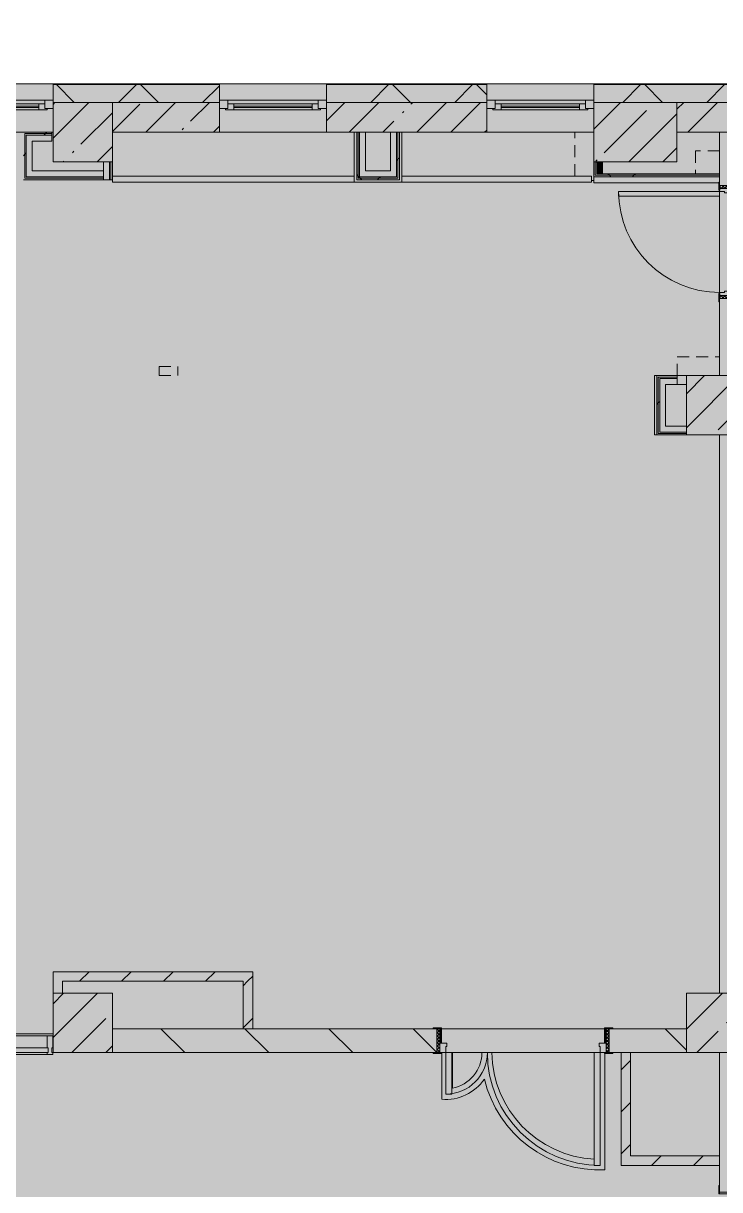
# Model space of a CAD drawing. Header units: millimetres. Extents: x 81037 to 284518, y -8553 to 29000.
# Drawn here: x 272858 to 278718, y 12246 to 22066 of the extents above; entities that cross this region are included whole.
import ezdxf

# ---------------------------------------------------------------- set-up
doc = ezdxf.new("R2010")
doc.units = ezdxf.units.MM
doc.linetypes.add('200_ШТРИХ__ш1_п0_6_', pattern=[160, 100, -60])
doc.layers.add('A-DETL-GENF-6', color=7, linetype='Continuous', lineweight=9, true_color=0xc0c0c0, transparency=0.4)
for name, color, linetype, lineweight in [('A-DETL-MBND-1', 7, '200_ШТРИХ__ш1_п0_6_', 9), ('A-WALL-4', 7, 'Continuous', 5), ('I-WALL-6', 7, 'Continuous', 5), ('S-COLS-1', 7, 'Continuous', 5)]:
    doc.layers.add(name, color=color, linetype=linetype, lineweight=lineweight)
for name, color, linetype, lineweight, true_color in [('A-DOOR-3', 7, 'Continuous', 5, 0xb7b7b7), ('A-DOOR-4', 7, 'Continuous', 5, 0xe2e2e2), ('A-DOOR-5', 7, 'Continuous', 5, 0xaaaaaa), ('A-DOOR-FRAM-3', 7, 'Continuous', 5, 0xe2e2e2), ('A-DOOR-FRAM-4', 7, 'Continuous', 5, 0xb7b7b7), ('A-DOOR-FRAM-5', 7, 'Continuous', 5, 0xaaaaaa), ('A-FLOR-3', 7, 'Continuous', 5, 0xb7b7b7), ('A-GLAZ-1', 7, 'Continuous', 5, 0x737373), ('A-GLAZ-CURT-2', 7, 'Continuous', 5, 0x737373), ('A-GLAZ-CWMG-4', 7, 'Continuous', 5, 0x737373), ('A-WALL-5', 7, 'Continuous', 5, 0x737373), ('A-WALL-6', 7, 'Continuous', 9, 0x737373), ('I-WALL-4', 7, 'Continuous', 5, 0xe7e7e7), ('I-WALL-5', 7, 'Continuous', 9, 0xe7e7e7), ('I-WALL-7', 7, 'Continuous', 5, 0x737373), ('S-COLS-2', 7, 'Continuous', 5, 0x737373)]:
    doc.layers.add(name, color=color, linetype=linetype, lineweight=lineweight, true_color=true_color)
pattern_1 = [(45, (157507.65, 0), (-285.1231, 285.1231), []), (45, (157792.77, 0), (-285.1231, 285.1231), [504.031, -100.806, 16.764, -84.042])]
pattern_2 = [(45, (157507.65, 0), (-176.7767, 176.7767), [])]
pattern_3 = [(45, (157507.65, 0), (-530.33, 530.33), []), (135, (157507.65, 0), (-530.33, -530.33), [])]

# ---------------------------------------------------------------- blocks, each defined once
blk = doc.blocks.new('110_Дверь_СКБ_2Ст - Д-1_л_Лестничная клетка EIS60 2-32142534-2_1_3_птичка')
at = {"layer": 'A-DOOR-4'}
for points in [[(662.5, 110), (662.5, 1010), (612.5, 1010), (612.5, 110)], [(-587.5, 510), (-637.5, 510), (-637.5, 110), (-587.5, 110), (-587.5, 433.2)], [(712.5, 30), (697.5, 30), (697.5, -110), (712.5, -110), (712.5, -30.6)]]:
    blk.add_hatch(color=256, dxfattribs=at).paths.add_polyline_path(points)
h = blk.add_hatch(color=256, dxfattribs=at)
h.paths.add_polyline_path([(712.5, 110), (662.5, 110), (662.5, 60), (652.5, 60), (652.5, 30), (712.5, 30)])
h.paths.add_polyline_path([(-627.5, 30), (-627.5, 60), (-637.5, 60), (-637.5, 110), (-687.5, 110), (-687.5, 30)])
at = {"layer": 'A-DOOR-FRAM-3'}
for points in [[(-672.5, 110), (-672.5, 118), (-742.5, 118), (-742.5, 110)], [(767.5, 110), (767.5, 118), (697.5, 118), (697.5, 110)], [(-672.5, 30), (-687.5, 30), (-687.5, -110), (-672.5, -110), (-672.5, -30.6)], [(-672.5, -110), (-742.5, -110), (-742.5, -118), (-672.5, -118)], [(767.5, -118), (767.5, -110), (697.5, -110), (697.5, -118)]]:
    blk.add_hatch(color=256, dxfattribs=at).paths.add_polyline_path(points)
at = {"layer": 'A-DOOR-3'}
for p, q in [((662.5, 1010), (612.5, 1010)), ((612.5, 1010), (612.5, 110)), ((662.5, 110), (662.5, 1010)), ((-637.5, 510), (-637.5, 110)), ((-587.5, 510), (-637.5, 510)), ((-587.5, 110), (-587.5, 510)), ((-637.5, 110), (-587.5, 110)), ((612.5, 110), (662.5, 110))]:
    blk.add_line(p, q, dxfattribs=at)
for centre, radius, start, end in [((662.5, 110), 900, 90, 180), ((-637.5, 110), 400, 360, 90)]:
    blk.add_arc(centre, radius, start, end, dxfattribs=at)
at = {"layer": 'A-DOOR-FRAM-4'}
for p, q in [((-672.5, 118), (-742.5, 118)), ((-742.5, 118), (-742.5, 110)), ((-742.5, 110), (-672.5, 110)), ((-637.5, 110), (-687.5, 110)), ((-687.5, 110), (-687.5, 30)), ((-672.5, 110), (-672.5, 118)), ((-637.5, 60), (-637.5, 110)), ((662.5, 110), (662.5, 60)), ((712.5, 110), (662.5, 110)), ((767.5, 118), (697.5, 118)), ((697.5, 118), (697.5, 110)), ((697.5, 110), (767.5, 110)), ((712.5, 30), (712.5, 110)), ((767.5, 110), (767.5, 118)), ((-687.5, 30), (-627.5, 30)), ((-672.5, 30), (-687.5, 30)), ((-687.5, 30), (-687.5, -110)), ((-672.5, -110), (-672.5, 30)), ((-627.5, 60), (-637.5, 60)), ((-627.5, 30), (-627.5, 60)), ((662.5, 60), (652.5, 60)), ((652.5, 60), (652.5, 30)), ((652.5, 30), (712.5, 30)), ((712.5, 30), (697.5, 30)), ((697.5, 30), (697.5, -110)), ((712.5, -110), (712.5, 30)), ((-672.5, -110), (-742.5, -110)), ((-742.5, -110), (-742.5, -118)), ((-742.5, -118), (-672.5, -118)), ((-687.5, -110), (-672.5, -110)), ((-672.5, -118), (-672.5, -110)), ((697.5, -110), (712.5, -110)), ((767.5, -110), (697.5, -110)), ((697.5, -110), (697.5, -118)), ((697.5, -118), (767.5, -118)), ((767.5, -118), (767.5, -110))]:
    blk.add_line(p, q, dxfattribs=at)
blk = doc.blocks.new('120_Окно_СКБ_1Ст - 120_Окно_СКБ_1Ст 900х2500_h_ с форточкой-V108-2_1_3_птичка')
at = {"layer": 'A-GLAZ-1'}
for p, q in [((-450, -127), (-450, -57)), ((-450, -57), (-380, -57)), ((450, -57), (-450, -57)), ((-380, -57), (-380, -127)), ((380, -87), (-380, -87)), ((-380, -87), (-380, -127)), ((-330, -137), (-330, -87)), ((330, -137), (330, -87)), ((380, -127), (380, -57)), ((380, -57), (450, -57)), ((380, -127), (380, -87)), ((450, -57), (450, -127)), ((-380, -127), (-450, -127)), ((-450, -127), (-400, -127)), ((-380, -127), (-400, -127)), ((-400, -127), (-400, -137)), ((-400, -137), (400, -137)), ((400, -137), (-400, -137)), ((-330, -107), (330, -107)), ((330, -117), (-330, -117)), ((450, -127), (380, -127)), ((400, -127), (380, -127)), ((400, -127), (449.8, -127)), ((400, -137), (400, -127))]:
    blk.add_line(p, q, dxfattribs=at)
blk = doc.blocks.new('110_Дверь_СКБ_1Ст_Внутренняя1 - Д-8 950x2100h_охрана-V61-2_1_3_птичка')
at = {"layer": 'A-DOOR-4'}
h = blk.add_hatch(color=256, dxfattribs=at)
h.paths.add_polyline_path([(-437.5, 100), (-437.5, 20), (-402.5, 20), (-402.5, 60), (-412.5, 60), (-416.2, 100)])
h.paths.add_polyline_path([(437.5, 100), (437.5, 60), (427.5, 60), (427.5, 20), (462.5, 20), (462.5, 100)])
at = {"layer": 'A-DOOR-5'}
h = blk.add_hatch(dxfattribs=at)
h.set_pattern_fill('FP_6', color=256, style=0, pattern_type=2)
h.set_pattern_definition([(135, (1826.41, 164.685), (-14.14214, -14.14214), []), (225, (1826.41, 164.685), (14.14214, -14.14214), [])])
h.paths.add_polyline_path([(487.5, 100), (462.5, 100), (462.5, -100), (487.5, -100), (487.5, -34.8)])
at = {"layer": 'A-DOOR-FRAM-3'}
for points in [[(397.5, 950), (397.5, 100), (437.5, 100), (437.5, 950)], [(-492.5, 108), (-492.5, 100), (-422.5, 100), (-422.5, 108)], [(511.4, 108), (447.5, 108), (447.5, 100), (517.5, 100), (517.5, 108)], [(-422.5, 20), (-437.5, 20), (-437.5, -100), (-422.5, -100), (-422.5, -34.8)], [(462.5, 20), (447.5, 20), (447.5, -100), (462.5, -100), (462.5, -34.8)], [(-492.5, -100), (-492.5, -108), (-422.5, -108), (-422.5, -100)], [(517.5, -100), (447.5, -100), (447.5, -108), (517.5, -108)]]:
    blk.add_hatch(color=256, dxfattribs=at).paths.add_polyline_path(points)
at = {"layer": 'A-DOOR-FRAM-5'}
h = blk.add_hatch(dxfattribs=at)
h.set_pattern_fill('FP_7', color=256, style=0, pattern_type=2)
h.set_pattern_definition([(45, (-296.384, 164.685), (-14.1421, 14.1421), []), (135, (-296.384, 164.685), (-14.1421, -14.1421), [])])
h.paths.add_polyline_path([(-437.5, 100), (-462.5, 100), (-462.5, -100), (-437.5, -100), (-437.5, -34.8)])
at = {"layer": 'A-DOOR-3'}
for p, q in [((437.5, 950), (397.5, 950)), ((397.5, 950), (397.5, 100)), ((437.5, 100), (437.5, 950)), ((397.5, 100), (437.5, 100))]:
    blk.add_line(p, q, dxfattribs=at)
blk.add_arc((437.5, 100), 850, 90, 180, dxfattribs=at)
at = {"layer": 'A-DOOR-FRAM-4'}
for p, q in [((-422.5, 108), (-492.5, 108)), ((-492.5, 108), (-492.5, 100)), ((-492.5, 100), (-422.5, 100)), ((-437.5, 100), (-462.5, 100)), ((-462.5, 100), (-462.5, -100)), ((-412.5, 100), (-437.5, 100)), ((-437.5, 100), (-437.5, 20)), ((-437.5, -100), (-437.5, 100)), ((-422.5, 100), (-437.5, 100)), ((-437.5, 100), (-437.5, 99)), ((-437.5, 99), (-422.5, 99)), ((-422.5, 100), (-422.5, 108)), ((-422.5, 99), (-422.5, 100)), ((-412.5, 60), (-412.5, 100)), ((437.5, 100), (437.5, 60)), ((462.5, 100), (437.5, 100)), ((517.5, 108), (447.5, 108)), ((447.5, 108), (447.5, 100)), ((462.5, 100), (447.5, 100)), ((447.5, 100), (447.5, 99)), ((447.5, 100), (517.5, 100)), ((447.5, 99), (462.5, 99)), ((462.5, 20), (462.5, 100)), ((487.5, 100), (462.5, 100)), ((462.5, 100), (462.5, -100)), ((462.5, 99), (462.5, 100)), ((487.5, -100), (487.5, 100)), ((517.5, 100), (517.5, 108)), ((-437.5, 20), (-402.5, 20)), ((-422.5, 20), (-437.5, 20)), ((-437.5, 20), (-437.5, -100)), ((-422.5, -100), (-422.5, 20)), ((-402.5, 60), (-412.5, 60)), ((-402.5, 20), (-402.5, 60)), ((437.5, 60), (427.5, 60)), ((427.5, 60), (427.5, 20)), ((427.5, 20), (462.5, 20)), ((462.5, 20), (447.5, 20)), ((447.5, 20), (447.5, -100)), ((462.5, -100), (462.5, 20)), ((-422.5, -100), (-492.5, -100)), ((-492.5, -100), (-492.5, -108)), ((-492.5, -108), (-422.5, -108)), ((-462.5, -100), (-437.5, -100)), ((-437.5, -100), (-422.5, -100)), ((-422.5, -108), (-422.5, -100)), ((447.5, -100), (462.5, -100)), ((517.5, -100), (447.5, -100)), ((447.5, -100), (447.5, -108)), ((447.5, -108), (517.5, -108)), ((462.5, -100), (487.5, -100)), ((517.5, -108), (517.5, -100))]:
    blk.add_line(p, q, dxfattribs=at)
blk = doc.blocks.new('120_Окно_СКБ_2Ст_Фрамуга сверху - 120_Окно_СКБ_2Ст_2300х2500_h_ ДОО-V130-2_1_3_птичка')
at = {"layer": 'A-GLAZ-1'}
for p, q in [((-1150, -127), (-1150, -57)), ((-1150, -57), (-1080, -57)), ((1150, -57), (-1150, -57)), ((-1080, -57), (-1080, -127)), ((-1080, -57), (1080, -57)), ((520, -87), (-1080, -87)), ((-1080, -87), (-1080, -127)), ((-1030, -137), (-1030, -87)), ((470, -137), (470, -87)), ((520, -127), (520, -57)), ((520, -57), (590, -57)), ((520, -127), (520, -87)), ((590, -57), (590, -127)), ((1080, -87), (590, -87)), ((590, -87), (590, -127)), ((640, -137), (640, -87)), ((1030, -137), (1030, -87)), ((1080, -127), (1080, -57)), ((1080, -57), (1150, -57)), ((1080, -127), (1080, -87)), ((1150, -57), (1150, -127)), ((-1080, -127), (-1150, -127)), ((-1150, -127), (-1100, -127)), ((-1080, -127), (-1100, -127)), ((-1100, -127), (-1100, -137)), ((-1100, -137), (540, -137)), ((540, -137), (-1100, -137)), ((-1030, -107), (470, -107)), ((470, -117), (-1030, -117)), ((590, -127), (520, -127)), ((540, -127), (520, -127)), ((540, -127), (570, -127)), ((540, -127), (570, -127)), ((540, -137), (540, -127)), ((590, -127), (570, -127)), ((570, -127), (570, -137)), ((570, -137), (1100, -137)), ((1100, -137), (570, -137)), ((640, -107), (1030, -107)), ((1030, -117), (640, -117)), ((1150, -127), (1080, -127)), ((1100, -127), (1080, -127)), ((1100, -127), (1150, -127)), ((1100, -137), (1100, -127))]:
    blk.add_line(p, q, dxfattribs=at)
blk = doc.blocks.new('120_Окно_СКБ_1Ст - 120_Окно_СКБ_1Ст 900х2500_h_ с форточкой-22877787-2_1_3_птичка')
at = {"layer": 'A-GLAZ-1'}
for p, q in [((-450, -127), (-450, -57)), ((-450, -57), (-380, -57)), ((450, -57), (-450, -57)), ((-380, -57), (-380, -127)), ((380, -87), (-380, -87)), ((-380, -87), (-380, -127)), ((-330, -137), (-330, -87)), ((330, -137), (330, -87)), ((380, -127), (380, -57)), ((380, -57), (450, -57)), ((380, -127), (380, -87)), ((450, -57), (450, -127)), ((-380, -127), (-450, -127)), ((-450, -127), (-400, -127)), ((-380, -127), (-400, -127)), ((-400, -127), (-400, -137)), ((-400, -137), (400, -137)), ((400, -137), (-400, -137)), ((-330, -107), (330, -107)), ((330, -117), (-330, -117)), ((450, -127), (380, -127)), ((400, -127), (380, -127)), ((400, -127), (450, -127)), ((400, -137), (400, -127))]:
    blk.add_line(p, q, dxfattribs=at)
blk = doc.blocks.new('BSC_Колонна _Прямоугольная - 700х500-23282984-2_1_3_птичка')
at = {"layer": 'S-COLS-1'}
h = blk.add_hatch(dxfattribs=at)
h.set_pattern_fill('FP_130', color=256, style=0, pattern_type=2)
h.set_pattern_definition([(45, (-120500, -21150), (-285.1231, 285.1231), []), (45, (-120214.88, -21150), (-285.1231, 285.1231), [504.031, -100.806, 16.764, -84.042])])
h.paths.add_polyline_path([(-138.1, -250), (350, -250), (350, 250), (-350, 250), (-350, -250)])
at = {"layer": 'S-COLS-2'}
for p, q in [((350, 250), (-350, 250)), ((-350, 250), (-350, -250)), ((350, -250), (350, 250)), ((-350, -250), (350, -250))]:
    blk.add_line(p, q, dxfattribs=at)
blk = doc.blocks.new('BSC_Колонна _Прямоугольная - 500х500-23282985-2_1_3_птичка')
at = {"layer": 'S-COLS-1'}
h = blk.add_hatch(dxfattribs=at)
h.set_pattern_fill('FP_131', color=256, style=0, pattern_type=2)
h.set_pattern_definition([(45, (-115850.45, -21150), (-285.1231, 285.1231), []), (45, (-115565.32, -21150), (-285.1231, 285.1231), [504.031, -100.806, 16.764, -84.042])])
h.paths.add_polyline_path([(-250, -250), (250, -250), (250, 250), (-250, 250), (-250, -95.3)])
at = {"layer": 'S-COLS-2'}
for p, q in [((250, 250), (-250, 250)), ((-250, 250), (-250, -250)), ((250, -250), (250, 250)), ((-250, -250), (250, -250))]:
    blk.add_line(p, q, dxfattribs=at)
blk = doc.blocks.new('BSC_Колонна _Прямоугольная - 500х500-22291386-2_1_3_птичка')
at = {"layer": 'S-COLS-1'}
h = blk.add_hatch(dxfattribs=at)
h.set_pattern_fill('FP_151', color=256, style=0, pattern_type=2)
h.set_pattern_definition([(45, (-121180, -13650), (-285.1231, 285.1231), []), (45, (-120894.88, -13650), (-285.1231, 285.1231), [504.031, -100.806, 16.764, -84.042])])
h.paths.add_polyline_path([(-250, -250), (250, -250), (250, 250), (-250, 250), (-250, -115.2)])
at = {"layer": 'S-COLS-2'}
for p, q in [((250, 250), (-250, 250)), ((-250, 250), (-250, -250)), ((250, -250), (250, 250)), ((-250, -250), (250, -250))]:
    blk.add_line(p, q, dxfattribs=at)
blk = doc.blocks.new('BSC_Колонна _Прямоугольная - 500х500-V162-2_1_3_птичка')
at = {"layer": 'S-COLS-1'}
h = blk.add_hatch(dxfattribs=at)
h.set_pattern_fill('FP_160', color=256, style=0, pattern_type=2)
h.set_pattern_definition([(45, (-121180, -18850), (-285.1231, 285.1231), []), (45, (-120894.88, -18850), (-285.1231, 285.1231), [504.031, -100.806, 16.764, -84.042])])
h.paths.add_polyline_path([(-250, -250), (250, -250), (250, 250), (-250, 250), (-250, -109.1)])
at = {"layer": 'S-COLS-2'}
for p, q in [((250, 250), (-250, 250)), ((-250, 250), (-250, -250)), ((250, -250), (250, 250)), ((-250, -250), (250, -250))]:
    blk.add_line(p, q, dxfattribs=at)
blk = doc.blocks.new('110_Дверь_СКБ_2Ст - Д-6_п__ ДОО_Дв_1450x2100h_Дверь из раздевальной в коридор-32371698-2_1_3_птичка')
at = {"layer": 'A-DOOR-4'}
h = blk.add_hatch(color=256, dxfattribs=at)
h.paths.add_polyline_path([(-637.5, -100), (-637.5, -50), (-627.5, -50), (-627.5, -20), (-687.5, -20), (-687.5, -100)])
h.paths.add_polyline_path([(662.5, -100), (712.5, -100), (712.5, -20), (652.5, -20), (652.5, -50), (662.5, -50)])
for points in [[(-587.5, -450), (-587.5, -100), (-637.5, -100), (-637.5, -450)], [(612.5, -1050), (662.5, -1050), (662.5, -100), (612.5, -100)]]:
    blk.add_hatch(color=256, dxfattribs=at).paths.add_polyline_path(points)
at = {"layer": 'A-DOOR-5'}
h = blk.add_hatch(dxfattribs=at)
h.set_pattern_fill('FP_39', color=256, style=0, pattern_type=2)
h.set_pattern_definition([(225, (1576.41, -164.685), (-14.14214, 14.14214), []), (135, (1576.41, -164.685), (14.14214, 14.14214), [])])
h.paths.add_polyline_path([(737.5, -100), (737.5, 100), (712.5, 100), (712.5, -100)])
at = {"layer": 'A-DOOR-FRAM-3'}
for points in [[(-672.5, 100), (-672.5, 108), (-742.5, 108), (-742.5, 100)], [(-672.5, -20), (-672.5, 100), (-687.5, 100), (-687.5, -20)], [(767.5, 100), (767.5, 108), (697.5, 108), (697.5, 100)], [(712.5, -20), (712.5, 100), (697.5, 100), (697.5, -20)], [(-672.5, -108), (-672.5, -100), (-742.5, -100), (-742.5, -108)], [(767.5, -108), (767.5, -100), (697.5, -100), (697.5, -108)]]:
    blk.add_hatch(color=256, dxfattribs=at).paths.add_polyline_path(points)
at = {"layer": 'A-DOOR-FRAM-5'}
h = blk.add_hatch(dxfattribs=at)
h.set_pattern_fill('FP_40', color=256, style=0, pattern_type=2)
h.set_pattern_definition([(315, (-546.384, -164.685), (-14.1421, -14.1421), []), (225, (-546.384, -164.685), (-14.1421, 14.1421), [])])
h.paths.add_polyline_path([(-687.5, -100), (-687.5, 100), (-712.5, 100), (-712.5, -100)])
at = {"layer": 'A-DOOR-3'}
for p, q in [((-637.5, -100), (-587.5, -100)), ((-637.5, -450), (-637.5, -100)), ((-587.5, -100), (-587.5, -450)), ((612.5, -100), (662.5, -100)), ((612.5, -1050), (612.5, -100)), ((662.5, -100), (662.5, -1050)), ((-587.5, -450), (-637.5, -450)), ((662.5, -1050), (612.5, -1050))]:
    blk.add_line(p, q, dxfattribs=at)
for centre, radius, start, end in [((-637.5, -100), 350, 270, 0), ((662.5, -100), 950, 180, 270)]:
    blk.add_arc(centre, radius, start, end, dxfattribs=at)
at = {"layer": 'A-DOOR-FRAM-4'}
for p, q in [((-742.5, 108), (-672.5, 108)), ((-742.5, 100), (-742.5, 108)), ((-672.5, 100), (-742.5, 100)), ((-712.5, 100), (-687.5, 100)), ((-712.5, -100), (-712.5, 100)), ((-687.5, 100), (-687.5, -100)), ((-687.5, 100), (-672.5, 100)), ((-687.5, -20), (-687.5, 100)), ((-672.5, 108), (-672.5, 100)), ((-672.5, 100), (-672.5, -20)), ((697.5, 100), (697.5, 108)), ((697.5, 108), (767.5, 108)), ((697.5, -20), (697.5, 100)), ((697.5, 100), (712.5, 100)), ((767.5, 100), (697.5, 100)), ((712.5, -100), (712.5, 100)), ((712.5, 100), (737.5, 100)), ((712.5, 100), (712.5, -20)), ((737.5, 100), (737.5, -100)), ((767.5, 108), (767.5, 100)), ((-687.5, -20), (-627.5, -20)), ((-687.5, -100), (-687.5, -20)), ((-672.5, -20), (-687.5, -20)), ((-637.5, -50), (-637.5, -100)), ((-627.5, -50), (-637.5, -50)), ((-627.5, -20), (-627.5, -50)), ((652.5, -20), (712.5, -20)), ((652.5, -50), (652.5, -20)), ((662.5, -50), (652.5, -50)), ((662.5, -100), (662.5, -50)), ((712.5, -20), (697.5, -20)), ((712.5, -20), (712.5, -100)), ((-742.5, -100), (-672.5, -100)), ((-742.5, -108), (-742.5, -100)), ((-672.5, -108), (-742.5, -108)), ((-687.5, -100), (-712.5, -100)), ((-637.5, -100), (-687.5, -100)), ((-672.5, -100), (-672.5, -108)), ((712.5, -100), (662.5, -100)), ((697.5, -108), (697.5, -100)), ((697.5, -100), (767.5, -100)), ((767.5, -108), (697.5, -108)), ((737.5, -100), (712.5, -100)), ((767.5, -100), (767.5, -108))]:
    blk.add_line(p, q, dxfattribs=at)
blk = doc.blocks.new('Системная панель - Стекло - 40мм-32428871-2_1_3_птичка')
at = {"layer": 'A-GLAZ-CURT-2'}
for p, q in [((749.5, 0), (-749.5, 0)), ((-749.5, 0), (-749.5, -40)), ((749.5, -40), (749.5, 0)), ((-749.5, -40), (749.5, -40))]:
    blk.add_line(p, q, dxfattribs=at)
blk = doc.blocks.new('Прямоугольный импост - Импост структурный с накладкой - 160мм Темный-32428319-2_1_3_птичка')
at = {"layer": 'A-GLAZ-CWMG-4'}
for p, q in [((0, 140), (-50, 140)), ((-50, 140), (-50, 40)), ((0, 40), (0, 140)), ((-50, 40), (-40, 40)), ((-40, 0), (-50, 0)), ((-50, 0), (-50, -17)), ((-40, 40), (-40, 0)), ((-10, 0), (-10, 40)), ((-10, 40), (0, 40)), ((0, 0), (-10, 0)), ((0, -17), (0, 0)), ((-50, -17), (0, -17))]:
    blk.add_line(p, q, dxfattribs=at)
blk = doc.blocks.new('Прямоугольный импост - Импост структурный с накладкой - 160мм Темный-32428868-2_1_3_птичка')
at = {"layer": 'A-GLAZ-CWMG-4'}
for p, q in [((114070.5, 13540), (115549.5, 13540)), ((114070.5, 13383), (115549.5, 13383))]:
    blk.add_line(p, q, dxfattribs=at)

msp = doc.modelspace()

# ---------------------------------------------------------------- hatches: boundary and pattern name
at = {"layer": 'A-DETL-GENF-6'}
msp.add_hatch(color=256, dxfattribs=at).paths.add_polyline_path([(279724.6, -258), (282745.7, -258), (282745.7, 21558), (250815.7, 21558), (250815.7, 27348), (242367.7, 27348), (242367.7, 5750), (246709.7, 5750), (246709.7, -258), (278797.1, -258)])
at = {"layer": 'A-WALL-4'}
h = msp.add_hatch(dxfattribs=at)
h.set_pattern_fill('FP_71', color=256, style=0, pattern_type=2)
h.set_pattern_definition([(45, (157507.65, 0), (-353.5534, 353.5534), []), (135, (157507.65, 0), (-353.5534, -353.5534), [])])
h.paths.add_polyline_path([(282737.7, 21400), (282737.7, 21550), (277657.9, 21550), (277657.9, 21400), (282587.7, 21400)])
h.paths.add_polyline_path([(276757.9, 21400), (276757.9, 21550), (275408.1, 21550), (275408.1, 21400), (276014.5, 21400)])
h.paths.add_polyline_path([(263956.8, 21400), (264358.1, 21400), (264358.1, 21550), (263057.9, 21550), (263057.9, 21400), (263557.7, 21400)])
h.paths.add_polyline_path([(266558.1, 21400), (266558.1, 21550), (265258.1, 21550), (265258.1, 21400), (265811.8, 21400)])
h.paths.add_polyline_path([(267458.1, 21400), (268757.7, 21400), (268757.7, 21550), (267458.1, 21550)])
h.paths.add_polyline_path([(273608.1, 21400), (274508.1, 21400), (274508.1, 21550), (273108.1, 21550), (273108.1, 21400), (273232, 21400)])
h.paths.add_polyline_path([(270808.1, 21400), (270808.1, 21550), (269657.7, 21550), (269657.7, 21400)])
h.paths.add_polyline_path([(260757.9, 21400), (260757.9, 21550), (259557.7, 21550), (259557.7, 21400), (260246.7, 21400)])
h.paths.add_polyline_path([(250815.7, 21400), (250817.7, 21400), (250813.6, 21550), (250567.7, 21550), (250567.7, 21400), (250774.6, 21400)])
h.paths.add_polyline_path([(254117.7, 21400), (258657.7, 21400), (258657.7, 21550), (254117.7, 21550)])
at = {"layer": 'I-WALL-4'}
for points in [[(273098.1, 21075), (273098.1, 21125), (272933.1, 21125), (272933.1, 21075)], [(273583.1, 20749), (273583.1, 20900), (273533.1, 20900), (273533.1, 20749)], [(278709.7, 20724), (278709.7, 20730), (278717.7, 20730), (278717.7, 20774), (277657.7, 20774), (277657.7, 20724), (277869.6, 20724)], [(278263.3, 18625), (278263.3, 19025), (278213.3, 19025), (278213.3, 18625)], [(278437.7, 18625), (278437.7, 18675), (278263.3, 18675), (278263.3, 18625)]]:
    msp.add_hatch(color=256, dxfattribs=at).paths.add_polyline_path(points)
at = {"layer": 'I-WALL-5'}
for points in [[(272883.1, 20774), (272933.1, 20774), (272933.1, 21125), (272883.1, 21125), (272883.1, 21054.7)], [(275738.1, 20774), (275738.1, 21150), (275688.1, 21150), (275688.1, 20774)], [(275998.1, 20824), (275998.1, 21150), (275948.1, 21150), (275948.1, 20824)], [(272933.1, 20774), (273533.1, 20774), (273533.1, 20824), (272933.1, 20824)], [(275738.1, 20774), (275998.1, 20774), (275998.1, 20824), (275738.1, 20824)], [(277732.7, 20799), (277732.7, 20900), (277682.7, 20900), (277682.7, 20799)], [(278359.7, 19025), (278359.7, 19075), (278213.3, 19075), (278213.3, 19025), (278333.3, 19025)]]:
    msp.add_hatch(color=256, dxfattribs=at).paths.add_polyline_path(points)
at = {"layer": 'I-WALL-6'}
h = msp.add_hatch(dxfattribs=at)
h.set_pattern_fill('FP_79', color=256, style=0, pattern_type=2)
h.set_pattern_definition(pattern_1)
h.paths.add_polyline_path([(269657.7, 21150), (270808.1, 21150), (270808.1, 21400), (269657.7, 21400)])
h.paths.add_polyline_path([(273608.1, 21150), (274508.1, 21150), (274508.1, 21400), (273608.1, 21400), (273608.1, 21239.3)])
h.paths.add_polyline_path([(278717.7, 21150), (278717.7, 21400), (278357.7, 21400), (278357.7, 21150)])
h.paths.add_polyline_path([(276023.1, 21150), (276757.9, 21150), (276757.9, 21400), (275408.1, 21400), (275408.1, 21150), (276014.5, 21150)])
h.paths.add_polyline_path([(258645.2, 21150), (258657.7, 21150), (258657.7, 21400), (258307.7, 21400), (258307.7, 21150), (258632.7, 21150)])
h.paths.add_polyline_path([(260246.7, 21150), (260757.9, 21150), (260757.9, 21400), (259557.7, 21400), (259557.7, 21150)])
h.paths.add_polyline_path([(263557.7, 21150), (264358.1, 21150), (264358.1, 21400), (263557.7, 21400)])
h.paths.add_polyline_path([(265811.8, 21150), (266558.1, 21150), (266558.1, 21400), (265258.1, 21400), (265258.1, 21150), (265732.7, 21150)])
h.paths.add_polyline_path([(268757.7, 21150), (268757.7, 21400), (268557.7, 21400), (268557.7, 21150), (268594.4, 21150)])
h.paths.add_polyline_path([(267857.7, 21150), (267857.7, 21400), (267458.1, 21400), (267458.1, 21150), (267666.8, 21150)])
h = msp.add_hatch(dxfattribs=at)
h.set_pattern_fill('FP_165', color=256, style=0, pattern_type=2)
h.set_pattern_definition(pattern_3)
h.paths.add_polyline_path([(272858.1, 20749), (272870.6, 20749), (272870.6, 21150), (272858.1, 21150), (272858.1, 21054.7)])
h = msp.add_hatch(dxfattribs=at)
h.set_pattern_fill('FP_165', color=256, style=0, pattern_type=2)
h.set_pattern_definition(pattern_3)
h.paths.add_polyline_path([(272933.1, 21137.5), (273098.1, 21137.5), (273098.1, 21150), (272870.6, 21150), (272870.6, 21137.5), (272883.1, 21137.5)])
h = msp.add_hatch(dxfattribs=at)
h.set_pattern_fill('FP_165', color=256, style=0, pattern_type=2)
h.set_pattern_definition(pattern_3)
h.paths.add_polyline_path([(272870.6, 20761.5), (272883.1, 20761.5), (272883.1, 21137.5), (272870.6, 21137.5), (272870.6, 21054.7)])
h = msp.add_hatch(dxfattribs=at)
h.set_pattern_fill('FP_165', color=256, style=0, pattern_type=2)
h.set_pattern_definition(pattern_3)
h.paths.add_polyline_path([(273098.1, 21125), (273098.1, 21137.5), (272883.1, 21137.5), (272883.1, 21125), (272933.1, 21125)])
h = msp.add_hatch(dxfattribs=at)
h.set_pattern_fill('FP_165', color=256, style=0, pattern_type=2)
h.set_pattern_definition(pattern_3)
h.paths.add_polyline_path([(275675.6, 20749), (275675.6, 21150), (275663.1, 21150), (275663.1, 20749)])
h = msp.add_hatch(dxfattribs=at)
h.set_pattern_fill('FP_165', color=256, style=0, pattern_type=2)
h.set_pattern_definition(pattern_3)
h.paths.add_polyline_path([(275688.1, 20761.5), (275688.1, 21150), (275675.6, 21150), (275675.6, 20761.5)])
h = msp.add_hatch(dxfattribs=at)
h.set_pattern_fill('FP_165', color=256, style=0, pattern_type=2)
h.set_pattern_definition(pattern_3)
h.paths.add_polyline_path([(275998.1, 20774), (276010.6, 20774), (276010.6, 21150), (275998.1, 21150), (275998.1, 20824)])
h = msp.add_hatch(dxfattribs=at)
h.set_pattern_fill('FP_165', color=256, style=0, pattern_type=2)
h.set_pattern_definition(pattern_3)
h.paths.add_polyline_path([(276023.1, 20761.5), (276023.1, 21150), (276010.6, 21150), (276014.5, 20761.5)])
h = msp.add_hatch(dxfattribs=at)
h.set_pattern_fill('FP_165', color=256, style=0, pattern_type=2)
h.set_pattern_definition(pattern_3)
h.paths.add_polyline_path([(273595.6, 20749), (273595.6, 20900), (273583.1, 20900), (273583.1, 20749)])
h = msp.add_hatch(dxfattribs=at)
h.set_pattern_fill('FP_165', color=256, style=0, pattern_type=2)
h.set_pattern_definition(pattern_3)
h.paths.add_polyline_path([(277682.7, 20799), (277682.7, 20900), (277670.2, 20900), (277670.2, 20799)])
h = msp.add_hatch(dxfattribs=at)
h.set_pattern_fill('FP_165', color=256, style=0, pattern_type=2)
h.set_pattern_definition(pattern_3)
h.paths.add_polyline_path([(276023.1, 20749), (276023.1, 20761.5), (275675.6, 20761.5), (275675.6, 20749), (276014.5, 20749)])
h = msp.add_hatch(dxfattribs=at)
h.set_pattern_fill('FP_165', color=256, style=0, pattern_type=2)
h.set_pattern_definition(pattern_3)
h.paths.add_polyline_path([(275688.1, 20761.5), (276010.6, 20761.5), (276010.6, 20774), (275688.1, 20774)])
h = msp.add_hatch(dxfattribs=at)
h.set_pattern_fill('FP_165', color=256, style=0, pattern_type=2)
h.set_pattern_definition(pattern_3)
h.paths.add_polyline_path([(278717.7, 20774), (278717.7, 20786.5), (277657.7, 20786.5), (277657.7, 20774), (277869.6, 20774)])
h = msp.add_hatch(dxfattribs=at)
h.set_pattern_fill('FP_165', color=256, style=0, pattern_type=2)
h.set_pattern_definition(pattern_3)
h.paths.add_polyline_path([(278717.7, 20786.5), (278717.7, 20799), (277670.2, 20799), (277670.2, 20786.5), (277869.6, 20786.5)])
h = msp.add_hatch(dxfattribs=at)
h.set_pattern_fill('FP_165', color=256, style=0, pattern_type=2)
h.set_pattern_definition(pattern_3)
h.paths.add_polyline_path([(278200.8, 18600), (278200.8, 19087.5), (278188.3, 19087.5), (278188.3, 18600)])
h = msp.add_hatch(dxfattribs=at)
h.set_pattern_fill('FP_165', color=256, style=0, pattern_type=2)
h.set_pattern_definition(pattern_3)
h.paths.add_polyline_path([(278213.3, 18612.5), (278213.3, 19075), (278200.8, 19075), (278200.8, 18612.5)])
h = msp.add_hatch(dxfattribs=at)
h.set_pattern_fill('FP_83', color=256, style=0, pattern_type=2)
h.set_pattern_definition(pattern_2)
h.paths.add_polyline_path([(274788.1, 14000), (274788.1, 14080), (273187.7, 14080), (273187.7, 14000), (274708.1, 14000)])
h = msp.add_hatch(dxfattribs=at)
h.set_pattern_fill('FP_83', color=256, style=0, pattern_type=2)
h.set_pattern_definition(pattern_2)
h.paths.add_polyline_path([(274788.1, 13600), (274788.1, 14000), (274708.1, 14000), (274708.1, 13600)])
h = msp.add_hatch(dxfattribs=at)
h.set_pattern_fill('FP_82', color=256, style=0, pattern_type=2)
h.set_pattern_definition([(135, (157507.65, 0), (-353.5534, -353.5534), [])])
h.paths.add_polyline_path([(273608.1, 13400), (276337.7, 13400), (276337.7, 13600), (273608.1, 13600), (273608.1, 13534.8)])
h.paths.add_polyline_path([(277787.7, 13400), (278437.7, 13400), (278437.7, 13600), (277787.7, 13600), (277787.7, 13534.8)])
h = msp.add_hatch(dxfattribs=at)
h.set_pattern_fill('FP_83', color=256, style=0, pattern_type=2)
h.set_pattern_definition(pattern_2)
h.paths.add_polyline_path([(277967.7, 12450), (277967.7, 13400), (277887.7, 13400), (277887.7, 12450)])
h = msp.add_hatch(dxfattribs=at)
h.set_pattern_fill('FP_83', color=256, style=0, pattern_type=2)
h.set_pattern_definition(pattern_2)
h.paths.add_polyline_path([(278717.7, 12450), (278717.7, 12530), (277967.7, 12530), (277967.7, 12450)])
at = {"layer": 'S-COLS-1'}
h = msp.add_hatch(dxfattribs=at)
h.set_pattern_fill('FP_79', color=256, style=0, pattern_type=2)
h.set_pattern_definition(pattern_1)
h.paths.add_polyline_path([(273607.7, 13400), (273607.7, 13900), (273107.7, 13900), (273107.7, 13400), (273232, 13400)])

# ---------------------------------------------------------------- linework, layer by layer
at = {"layer": 'A-DETL-MBND-1'}
for p, q in [((277499.7, 20779), (277499.7, 21150)), ((278717.7, 20992), (278515.7, 20992)), ((278515.7, 20992), (278515.7, 20799)), ((277637.9, 20742), (277657.7, 20742)), ((278359.7, 19100), (278359.7, 19258)), ((278359.7, 19258), (278717.7, 19258)), ((273999.7, 19100), (273999.7, 19177.5)), ((273999.7, 19177.5), (274157.7, 19177.5)), ((274157.7, 19177.5), (274157.7, 19100)), ((273999.7, 19100), (274157.7, 19100)), ((278359.7, 19025), (278437.7, 19025))]:
    msp.add_line(p, q, dxfattribs=at)
at = {"layer": 'A-FLOR-3'}
for p, q in [((275643.1, 20779), (275643.1, 21150)), ((276043.1, 21150), (276043.1, 20730)), ((276043.1, 20730), (275643.1, 20730)), ((278717.7, 19800), (278717.7, 20610)), ((278717.7, 20610), (278717.7, 19800)), ((278168.3, 18600), (278168.3, 19100)), ((278168.3, 19100), (278188.3, 19100)), ((278359.7, 19100), (278437.7, 19100)), ((278188.3, 18600), (278168.3, 18600)), ((270047.7, 13557), (273107.7, 13557)), ((276378.6, 13400), (276378.6, 13006.4)), ((276468.6, 13400), (276462.7, 13400)), ((276468.6, 13100.3), (276468.6, 13400)), ((277662.7, 13400), (276717.1, 13400)), ((277752.7, 12411.9), (277752.7, 13392))]:
    msp.add_line(p, q, dxfattribs=at)
for centre, radius, start, end in [((276412.1, 13400), 305, 280.66451, 0), ((277710.1, 13411), 910, 180.6926, 267.00995), ((276412.1, 13400), 395, 265.12655, 325.57769), ((277710.1, 13411), 1000, 193.54971, 272.43764)]:
    msp.add_arc(centre, radius, start, end, dxfattribs=at)
at = {"layer": 'A-WALL-5'}
for p, q in [((274508.1, 21558), (267458.1, 21558)), ((273108.1, 21558), (273108.1, 21400)), ((274508.1, 21400), (274508.1, 21558)), ((282745.7, 21558), (274508.1, 21558)), ((275408.1, 21558), (275408.1, 21400)), ((276757.9, 21400), (276757.9, 21558)), ((277657.9, 21558), (277657.9, 21400)), ((278717.7, 21400), (282587.7, 21400))]:
    msp.add_line(p, q, dxfattribs=at)
at = {"layer": 'A-WALL-6'}
for p, q in [((274508.1, 21553), (273108.1, 21553)), ((274508.1, 21550), (273108.1, 21550)), ((276757.9, 21553), (275408.1, 21553)), ((276757.9, 21550), (275408.1, 21550)), ((282740.7, 21553), (277657.9, 21553)), ((282737.7, 21550), (277657.9, 21550)), ((274508.1, 21400), (273608.1, 21400)), ((276757.9, 21400), (275408.1, 21400)), ((278717.7, 21400), (278357.7, 21400)), ((272933.1, 21150), (272870.6, 21150)), ((272870.6, 20761.5), (272870.6, 21137.5)), ((273098.1, 21137.5), (272870.6, 21137.5)), ((272883.1, 20774), (272883.1, 21125)), ((273098.1, 21125), (272883.1, 21125)), ((275738.1, 21150), (275663.1, 21150)), ((275675.6, 20761.5), (275675.6, 21150)), ((275688.1, 20774), (275688.1, 21150)), ((276023.1, 21150), (275948.1, 21150)), ((275998.1, 21150), (275998.1, 20774)), ((276010.6, 21150), (276010.6, 20761.5)), ((278917.7, 21150), (278717.7, 21150)), ((273583.1, 20749), (273583.1, 20900)), ((273595.6, 20749), (273595.6, 20900)), ((277670.2, 20786.5), (277670.2, 20900)), ((277682.7, 20799), (277682.7, 20900)), ((273533.1, 20761.5), (272870.6, 20761.5)), ((273533.1, 20774), (272883.1, 20774)), ((276010.6, 20761.5), (275675.6, 20761.5)), ((275998.1, 20774), (275688.1, 20774)), ((278717.7, 20774), (277657.7, 20774)), ((278717.7, 20786.5), (277670.2, 20786.5)), ((277682.7, 20799), (277732.7, 20799)), ((278200.8, 19087.5), (278200.8, 18612.5)), ((278200.8, 19087.5), (278359.7, 19087.5)), ((278213.3, 19075), (278213.3, 18625)), ((278213.3, 19075), (278359.7, 19075)), ((278200.8, 18612.5), (278437.7, 18612.5)), ((278213.3, 18625), (278437.7, 18625)), ((274708.1, 13600), (274788.1, 13600)), ((277967.7, 13400), (277887.7, 13400)), ((278717.7, 12450), (278717.7, 12530))]:
    msp.add_line(p, q, dxfattribs=at)
at = {"layer": 'I-WALL-7'}
for p, q in [((274508.1, 21150), (274508.1, 21400)), ((275408.1, 21400), (275408.1, 21150)), ((276757.9, 21150), (276757.9, 21400)), ((268557.7, 21150), (273108.1, 21150)), ((273098.1, 21075), (273098.1, 21150)), ((275663.1, 21150), (273608.1, 21150)), ((275663.1, 21150), (275663.1, 20749)), ((275738.1, 21150), (275948.1, 21150)), ((275738.1, 20824), (275738.1, 21150)), ((275948.1, 21150), (275948.1, 20824)), ((277657.7, 21150), (276023.1, 21150)), ((276023.1, 20749), (276023.1, 21150)), ((278357.7, 21150), (278717.7, 21150)), ((278717.7, 21150), (278717.7, 20730)), ((272933.1, 20824), (272933.1, 21075)), ((272933.1, 21075), (273098.1, 21075)), ((273533.1, 20824), (272933.1, 20824)), ((273533.1, 20900), (273533.1, 20749)), ((273608.1, 20729), (273608.1, 20900)), ((275948.1, 20824), (275738.1, 20824)), ((277657.7, 20900), (277657.7, 20724)), ((277732.7, 20799), (277732.7, 20900)), ((272858.1, 20749), (273608.1, 20749)), ((273608.1, 20779), (275643.1, 20779)), ((275643.1, 20729), (273608.1, 20729)), ((275643.1, 20729), (275643.1, 20779)), ((275663.1, 20749), (276023.1, 20749)), ((276044.1, 20779), (277637.9, 20779)), ((276044.1, 20779), (276044.1, 20729)), ((277637.9, 20729), (276044.1, 20729)), ((277637.9, 20729), (277637.9, 20779)), ((277657.7, 20724), (278709.7, 20724)), ((278717.7, 20799), (277732.7, 20799)), ((278717.7, 20730), (278717.7, 20799)), ((278717.7, 19800), (278717.7, 20610)), ((278717.7, 19720), (278717.7, 19100)), ((278188.3, 19100), (278188.3, 18600)), ((278359.7, 19100), (278188.3, 19100)), ((278359.7, 19025), (278359.7, 19100)), ((278263.3, 18675), (278263.3, 19025)), ((278263.3, 19025), (278359.7, 19025)), ((278437.7, 18675), (278263.3, 18675)), ((278188.3, 18600), (278437.7, 18600)), ((278717.7, 18600), (278717.7, 13900)), ((273107.7, 14080), (273107.7, 13900)), ((274788.1, 14080), (273107.7, 14080)), ((274788.1, 13600), (274788.1, 14080)), ((273187.7, 13900), (273187.7, 14000)), ((273187.7, 14000), (274708.1, 14000)), ((274708.1, 14000), (274708.1, 13600)), ((273107.7, 13900), (273187.7, 13900)), ((274708.1, 13600), (273608.1, 13600)), ((273608.1, 13600), (273608.1, 13400)), ((276307.7, 13600), (274788.1, 13600)), ((276377.7, 13600), (277747.7, 13600)), ((278437.7, 13600), (277817.7, 13600)), ((273608.1, 13400), (276307.7, 13400)), ((276717.1, 13400), (276468.6, 13400)), ((277817.7, 13400), (277887.7, 13400)), ((277887.7, 13400), (277887.7, 12450)), ((277967.7, 13400), (278437.7, 13400)), ((277967.7, 12530), (277967.7, 13400)), ((278717.7, 13400), (278717.7, 12530)), ((278717.7, 12530), (277967.7, 12530)), ((277887.7, 12450), (278717.7, 12450)), ((278717.7, 12450), (278717.7, 12280))]:
    msp.add_line(p, q, dxfattribs=at)
at = {"layer": 'S-COLS-2'}
for p, q in [((273607.7, 13900), (273107.7, 13900)), ((273107.7, 13900), (273107.7, 13400)), ((273607.7, 13400), (273607.7, 13900)), ((273107.7, 13400), (273607.7, 13400))]:
    msp.add_line(p, q, dxfattribs=at)

# ---------------------------------------------------------------- block references
at = {"layer": 'A-DOOR-3'}
for name, p, rotation in [('110_Дверь_СКБ_1Ст_Внутренняя1 - Д-8 950x2100h_охрана-V61-2_1_3_птичка', (278817.7, 20212.5), 89.99999999999991), ('110_Дверь_СКБ_2Ст - Д-1_л_Лестничная клетка EIS60 2-32142534-2_1_3_птичка', (278827.7, 11537.5), 269.9999999999999)]:
    msp.add_blockref(name, p, dxfattribs=dict(at, rotation=rotation))
msp.add_blockref('110_Дверь_СКБ_2Ст - Д-6_п__ ДОО_Дв_1450x2100h_Дверь из раздевальной в коридор-32371698-2_1_3_птичка', (277050.2, 13500), dxfattribs=at)
at = {"layer": 'A-GLAZ-1'}
for name, p in [('120_Окно_СКБ_2Ст_Фрамуга сверху - 120_Окно_СКБ_2Ст_2300х2500_h_ ДОО-V130-2_1_3_птичка', (271958.1, 21475)), ('120_Окно_СКБ_1Ст - 120_Окно_СКБ_1Ст 900х2500_h_ с форточкой-22877787-2_1_3_птичка', (274958.1, 21475)), ('120_Окно_СКБ_1Ст - 120_Окно_СКБ_1Ст 900х2500_h_ с форточкой-V108-2_1_3_птичка', (277207.9, 21475))]:
    msp.add_blockref(name, p, dxfattribs=at)
at = {"layer": 'A-GLAZ-CURT-2', "rotation": 180}
msp.add_blockref('Системная панель - Стекло - 40мм-32428871-2_1_3_птичка', (272317.7, 13400), dxfattribs=at)
at = {"layer": 'A-GLAZ-CWMG-4'}
for name, p in [('Прямоугольный импост - Импост структурный с накладкой - 160мм Темный-32428868-2_1_3_птичка', (157507.7, 0)), ('Прямоугольный импост - Импост структурный с накладкой - 160мм Темный-32428319-2_1_3_птичка', (273107.2, 13400))]:
    msp.add_blockref(name, p, dxfattribs=at)
at = {"layer": 'S-COLS-2'}
for name, p in [('BSC_Колонна _Прямоугольная - 500х500-23282985-2_1_3_птичка', (273358.1, 21150)), ('BSC_Колонна _Прямоугольная - 700х500-23282984-2_1_3_птичка', (278007.7, 21150)), ('BSC_Колонна _Прямоугольная - 500х500-V162-2_1_3_птичка', (278687.7, 18850)), ('BSC_Колонна _Прямоугольная - 500х500-22291386-2_1_3_птичка', (278687.7, 13650))]:
    msp.add_blockref(name, p, dxfattribs=at)

doc.saveas('drawing.dxf')
